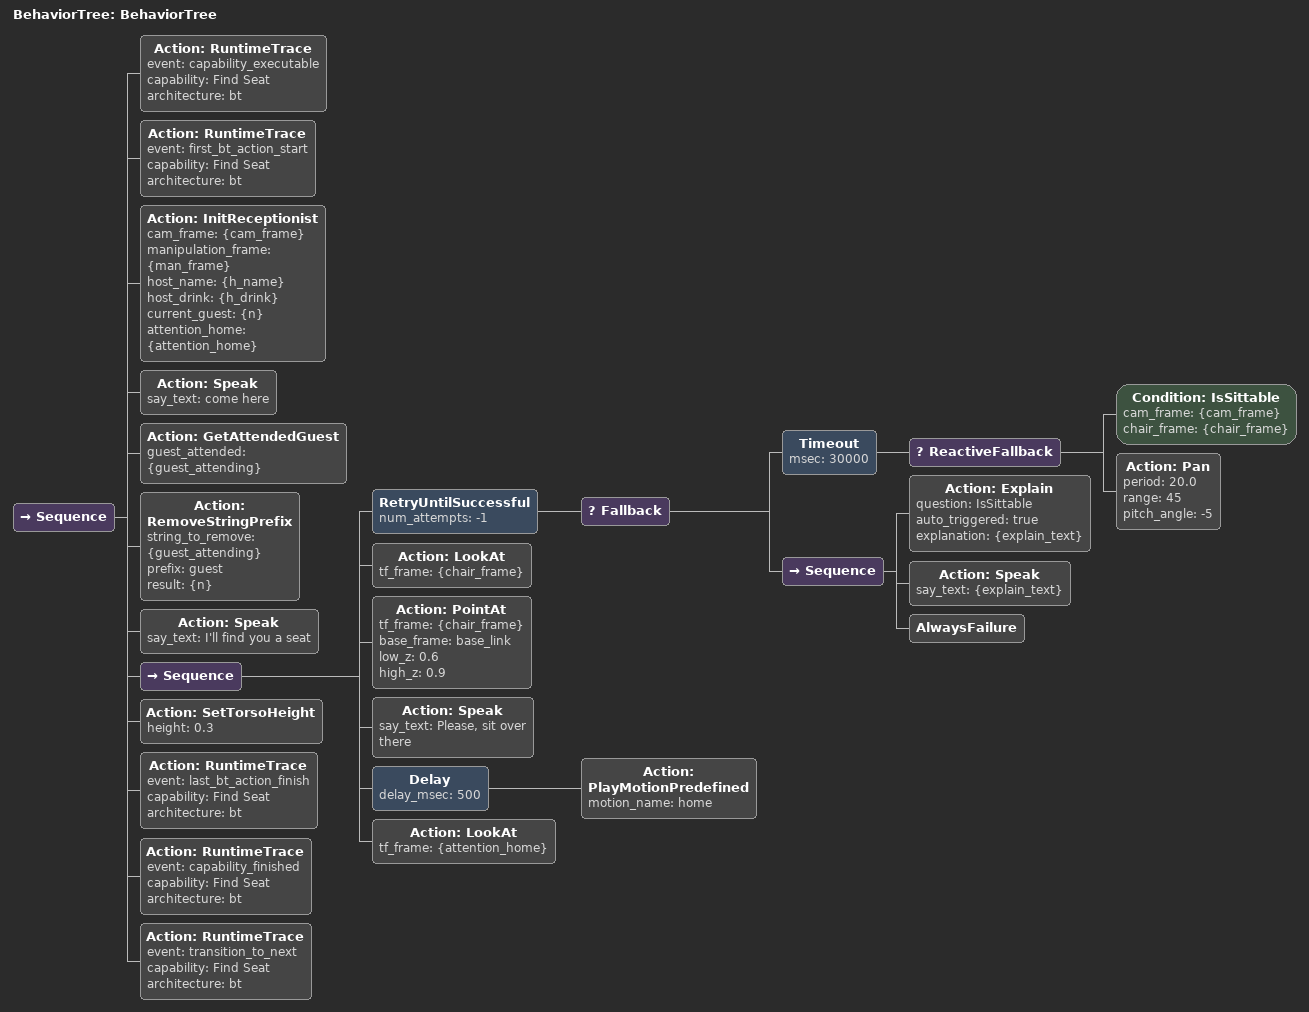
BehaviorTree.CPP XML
<root main_tree_to_execute="BehaviorTree">
    <BehaviorTree ID="BehaviorTree">
        <Sequence>
            <Action ID="RuntimeTrace" event="capability_executable" capability="Find Seat" architecture="bt" />
            <Action ID="RuntimeTrace" event="first_bt_action_start" capability="Find Seat" architecture="bt" />
            <Action ID="InitReceptionist" cam_frame="{cam_frame}" manipulation_frame="{man_frame}" host_name="{h_name}" host_drink="{h_drink}" current_guest="{n}" attention_home="{attention_home}" />
            <Action ID="Speak" say_text="come here" />
            <Action ID="GetAttendedGuest" guest_attended="{guest_attending}" />
            <Action ID="RemoveStringPrefix" string_to_remove="{guest_attending}" prefix="guest" result="{n}" />
            <Action ID="Speak" say_text="I'll find you a seat" />
            <Sequence>
                <RetryUntilSuccessful num_attempts="-1">
                    <Fallback>
                        <Timeout msec="30000">
                            <ReactiveFallback>
                                <Condition ID="IsSittable" cam_frame="{cam_frame}" chair_frame="{chair_frame}" />
                                <Action ID="Pan" period="20.0" range="45" pitch_angle="-5" />
                            </ReactiveFallback>
                        </Timeout>
                        <Sequence>
                            <Action ID="Explain" question="IsSittable" auto_triggered="true" explanation="{explain_text}" />
                            <Action ID="Speak" say_text="{explain_text}" />
                            <AlwaysFailure />
                        </Sequence>
                    </Fallback>
                </RetryUntilSuccessful>
                <Action ID="LookAt" tf_frame="{chair_frame}" />
                <Action ID="PointAt" tf_frame="{chair_frame}" base_frame="base_link" low_z="0.6" high_z="0.9" />
                <Action ID="Speak" say_text="Please, sit over there" />
                <Delay delay_msec="500">
                    <Action ID="PlayMotionPredefined" motion_name="home" />
                </Delay>
                <Action ID="LookAt" tf_frame="{attention_home}" />
            </Sequence>
            <Action ID="SetTorsoHeight" height="0.3" />
            <Action ID="RuntimeTrace" event="last_bt_action_finish" capability="Find Seat" architecture="bt" />
            <Action ID="RuntimeTrace" event="capability_finished" capability="Find Seat" architecture="bt" />
            <Action ID="RuntimeTrace" event="transition_to_next" capability="Find Seat" architecture="bt" />
        </Sequence>
    </BehaviorTree>
</root>
